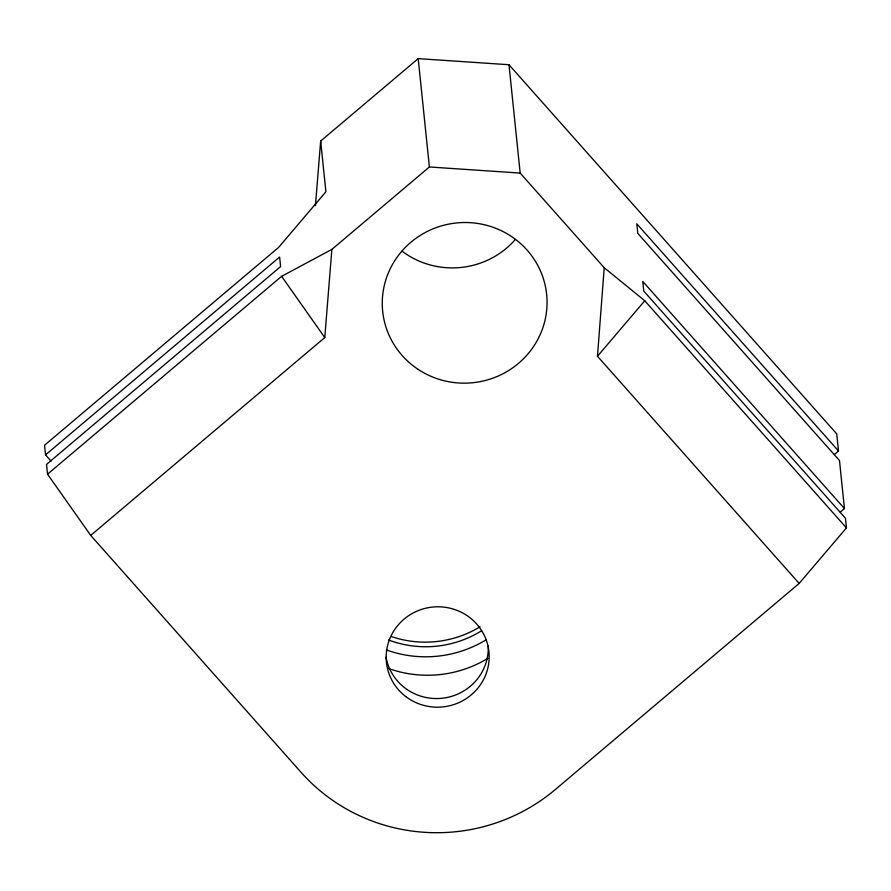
<?xml version="1.0" encoding="UTF-8"?>
<svg xmlns="http://www.w3.org/2000/svg" width="891" height="891" viewBox="0 0 891 891"><rect width="100%" height="100%" fill="white"/><g stroke="black" fill="none" stroke-linecap="round" stroke-linejoin="round"><path stroke-width="1.34" d="M51.043 461.07L45.541 454.867L279.618 257.031L280.609 266.576L46.532 464.411L47.535 474.168L90.704 535.402L301.136 772.408A180.294 175.672 -5.9 0 0 555.327 789.504L799.16 583.416L597.471 356.266L604.221 267.723L520.177 173.077L508.984 64.731L418.191 58.628L320.66 141.056L315.425 205.732M90.704 535.402L324.781 337.566L331.864 249.402L429.395 166.973L520.177 173.077M597.471 356.266L644.761 300.757L604.221 267.723M799.16 583.416L846.45 527.906L845.448 518.239L643.759 291.079L642.756 281.4L844.445 508.561L840.28 512.08M47.535 474.168L281.612 276.321L331.864 249.402M834.366 454.477L838.498 450.98L836.727 433.861L508.984 64.731M838.498 450.98L636.809 223.83L637.8 233.375L839.489 460.536L844.445 508.561M644.761 300.757L846.45 527.906M281.612 276.321L324.781 337.566M418.191 58.628L429.395 166.973M320.66 141.056L325.906 191.777L278.627 247.397L44.55 445.233L45.541 454.867M487.978 658.271A113.324 110.417 -5.9 0 1 388.287 668.384M486.074 639.827A113.324 110.417 -5.9 0 1 386.371 649.94M479.948 626.841A103.022 100.382 -5.9 0 1 391.806 636.709M481.574 630.75A103.022 100.382 -5.9 0 1 388.521 639.972M515.121 239.746A82.418 80.301 -5.9 0 1 402.041 251.151M488.235 646.031A51.511 50.186 -5.9 0 1 442.237 698.243A51.511 50.186 -5.9 0 1 386.037 657.168M405.85 696.628A51.511 50.186 -5.9 0 0 488.647 663.862A51.511 50.186 -5.9 0 0 418.525 610.491A51.511 50.186 -5.9 0 0 405.85 696.628M418.291 369.475A82.418 80.301 -5.9 0 0 546.829 308.364A82.418 80.301 -5.9 0 0 428.872 230.669A82.418 80.301 -5.9 0 0 418.291 369.475"/></g></svg>
